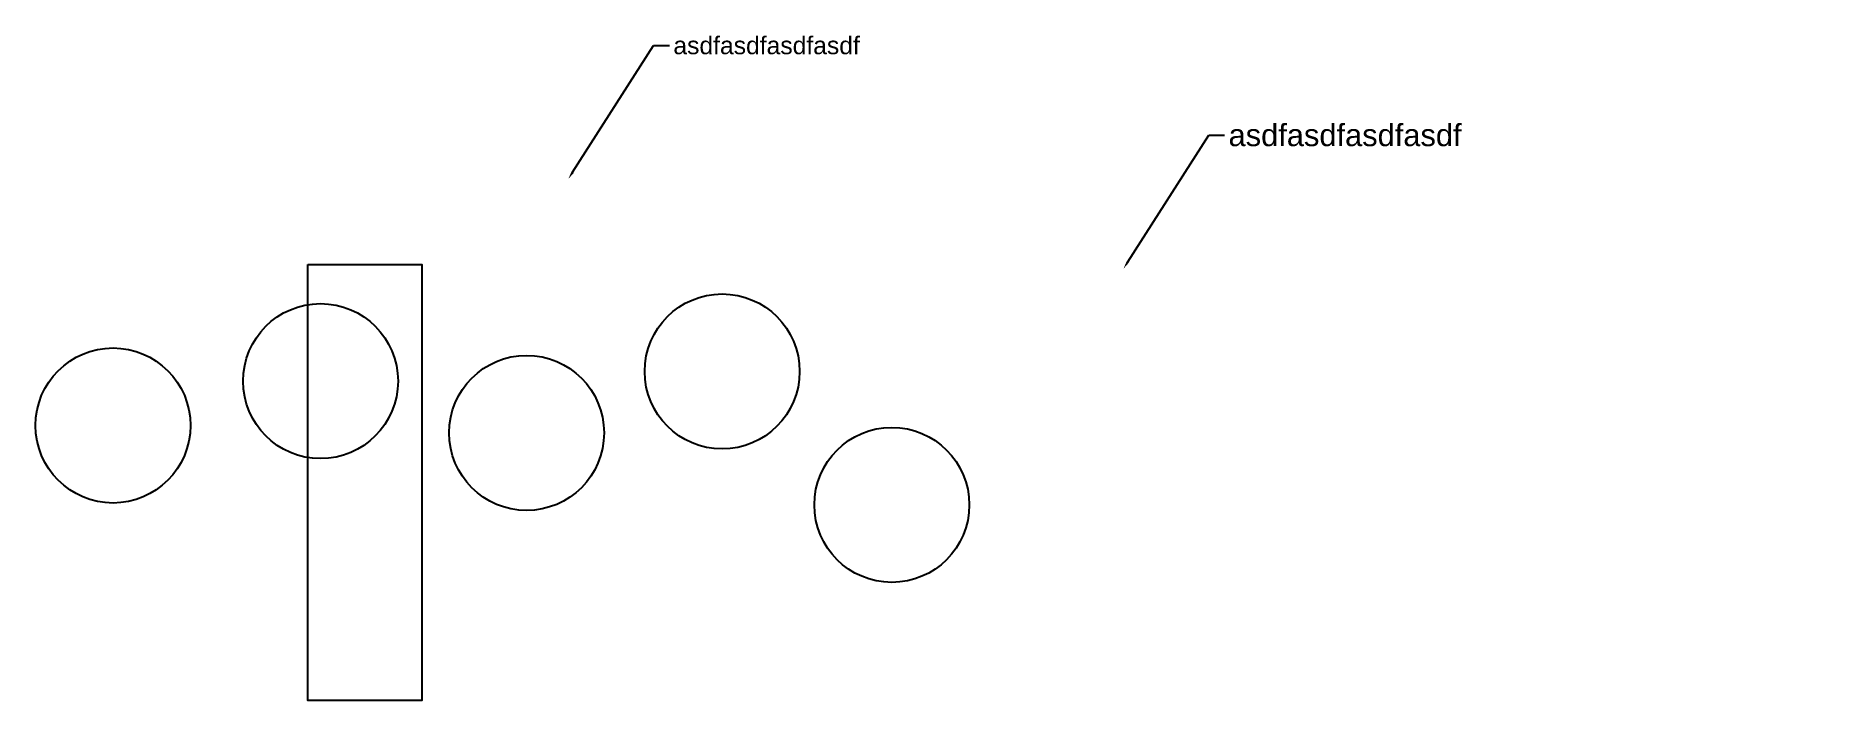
# Model space of a CAD drawing. Header units: inches. Extents: x 16.5 to 56.9, y 3.1 to 18.2.
import ezdxf
from ezdxf import colors
from ezdxf.entities.mleader import LeaderData, LeaderLine
from ezdxf.math import Vec2, Vec3

# ---------------------------------------------------------------- set-up
doc = ezdxf.new("R2010")
doc.units = ezdxf.units.IN
doc.header["$MEASUREMENT"] = 0
doc.styles.get("Standard").update_dxf_attribs({"font": 'arial.ttf'})

msp = doc.modelspace()

# ---------------------------------------------------------------- linework, layer by layer
msp.add_lwpolyline([(22.717, 12.98), (25.299, 12.98), (25.299, 3.115), (22.717, 3.115)], close=True)
for centre in [(23.007, 10.342), (32.107, 10.561), (18.304, 9.338), (27.676, 9.17), (35.952, 7.541)]:
    msp.add_circle(centre, 1.755)

# ---------------------------------------------------------------- leaders
ml = msp.add_multileader_mtext('Standard')
ml.set_content('asdfasdfasdfasdf', color=256)
ml.set_leader_properties()
ml.build(insert=Vec2(0, 0))
ml.multileader.update_dxf_attribs({"dogleg_length": 0.36, "arrow_head_size": 0.18})
ctx = ml.context
ctx.base_point, ctx.char_height, ctx.arrow_head_size, ctx.landing_gap_size, ctx.plane_origin = Vec3(30.912, 17.94), 0.4, 0.18, 0.09, Vec3(31.002, 18.031)
notes = []
notes.append((ctx, [(0, (1, 1, 0), (30.552, 17.94), (1, 0), 0.36, [(0, [(28.622, 14.92)], 0, [])])]))
ctx.mtext.insert, ctx.mtext.width, ctx.mtext.defined_height, ctx.mtext.flow_direction = Vec3(31.002, 18.143), 13.27557, 1.684, 5
ml = msp.add_multileader_mtext('Standard')
ml.set_content('asdfasdfasdfasdf', color=256)
ml.set_leader_properties()
ml.build(insert=Vec2(0, 0))
ml.multileader.update_dxf_attribs({"dogleg_length": 0.36, "arrow_head_size": 0.18})
ctx = ml.context
ctx.base_point, ctx.char_height, ctx.arrow_head_size, ctx.landing_gap_size, ctx.plane_origin = Vec3(43.492, 15.908), 0.5, 0.18, 0.09, Vec3(43.582, 16)
notes.append((ctx, [(0, (1, 1, 0), (43.132, 15.908), (1, 0), 0.36, [(0, [(41.201, 12.888)], 0, [])])]))
ctx.mtext.insert, ctx.mtext.width, ctx.mtext.defined_height, ctx.mtext.flow_direction = Vec3(43.582, 16.162), 13.27557, 1.684, 5
for ctx, leaders in notes:
    for number, flags, end, landing, length, lines in leaders:
        leader = LeaderData()
        leader.index, (leader.has_last_leader_line, leader.has_dogleg_vector, leader.attachment_direction) = number, flags
        leader.last_leader_point, leader.dogleg_vector, leader.dogleg_length = Vec3(end), Vec3(landing), length
        for number, points, colour, breaks in lines:
            line = LeaderLine()
            line.index, line.vertices, line.color, line.breaks = number, Vec3.list(points), colors.encode_raw_color(colour), breaks
            leader.lines.append(line)
        ctx.leaders.append(leader)

doc.saveas('drawing.dxf')
